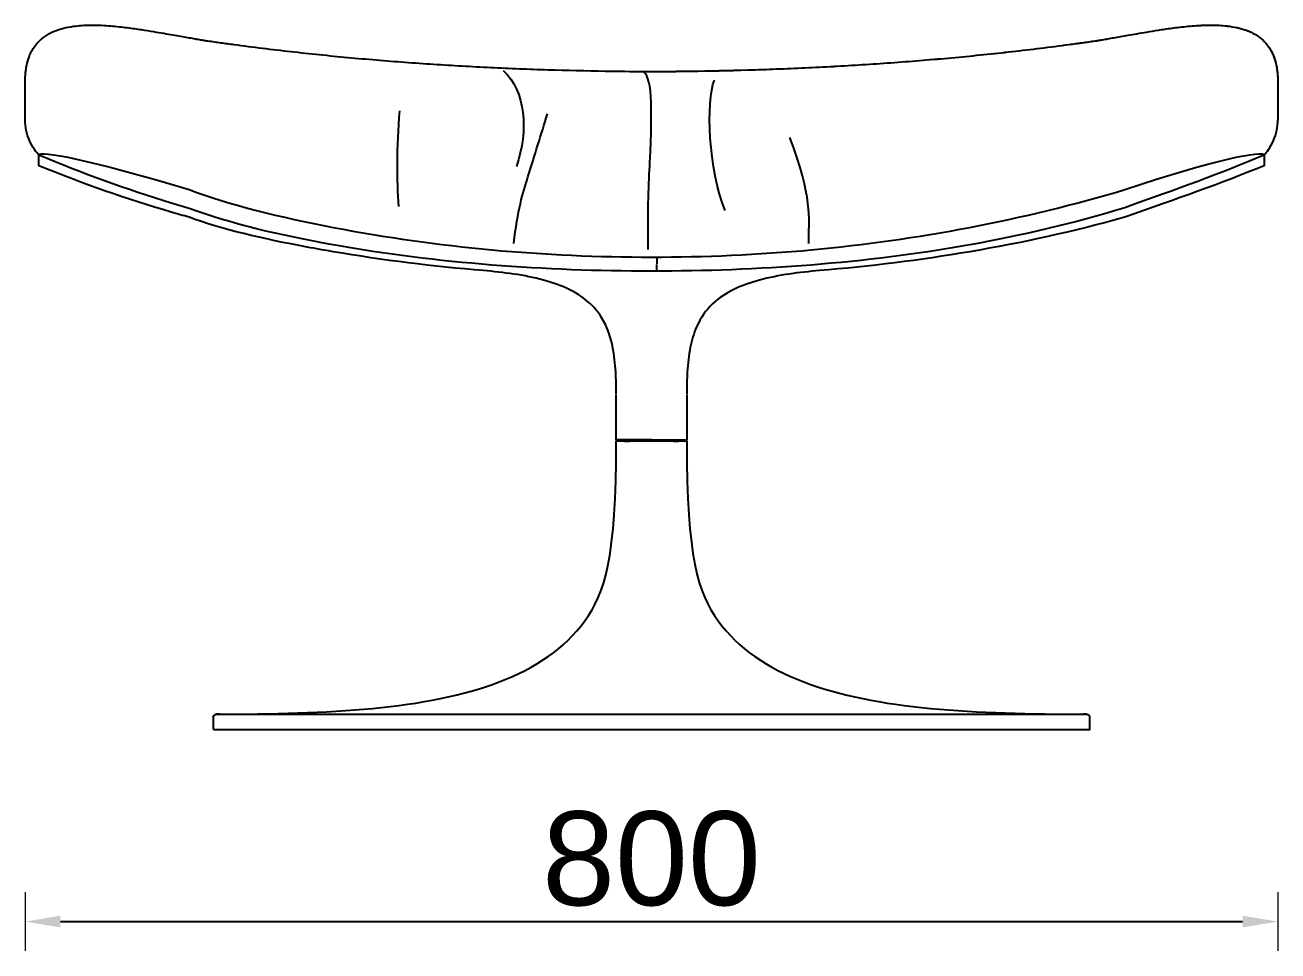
# Model space of a CAD drawing. Header units: millimetres. Extents: x 9689 to 29928, y 170 to 2690.
# Drawn here: x 18100 to 18901, y 1609 to 2201 of the extents above; entities that cross this region are included whole.
import ezdxf

# ---------------------------------------------------------------- set-up
doc = ezdxf.new("R2010")
doc.units = ezdxf.units.MM
doc.layers.add('_QUOTE', color=1, linetype='Continuous', lineweight=9)
doc.layers.add('Make2D$Visibile$Curve', color=7, linetype='Continuous', true_color=0x000000)
doc.styles.get("Standard").update_dxf_attribs({"font": 'arial.ttf'})
doc.dimstyles.new('1_1', dxfattribs={"dimscale": 15, "dimtxt": 4, "dimasz": 1.5, "dimexe": 1.25, "dimexo": 2, "dimtad": 1, "dimtih": 1, "dimtoh": 1, "dimdec": 0, "dimtxsty": 'Standard', "dimcen": 2.5, "dimclrd": 256, "dimclre": 256, "dimclrt": 256, "dimadec": 0, "dimazin": 0, "dimtfac": 1, "dimtdec": 0, "dimtmove": 0, "dimatfit": 3, "dimfxl": 1.25, "dimfxlon": 1, "dimlwe": 0, "dimarcsym": 0})
doc.dimstyles.new('STANDARD_ACAD', dxfattribs={"dimtxt": 0.18, "dimasz": 0.18, "dimexe": 0.18, "dimexo": 0.0625, "dimgap": 0.09, "dimtad": 0, "dimtih": 1, "dimtoh": 1, "dimdec": 4, "dimzin": 0, "dimdsep": 46, "dimtxsty": 'Standard', "dimcen": 0.09, "dimadec": 0, "dimazin": 0, "dimtfac": 1, "dimtdec": 4, "dimtofl": 0, "dimtmove": 0, "dimatfit": 3, "dimfxl": 1, "dimtolj": 1, "dimtzin": 0, "dimarcsym": 0})

# ---------------------------------------------------------------- blocks, each defined once
blk = doc.blocks.new('*D10')
at = {"color": 0, "lineweight": -2, "transparency": 16777216}
for p, q in [((18504.14, 2052.56), (18504.14, 2048.43)), ((18504.2, 2052.74), (18504.32, 2052.74)), ((18504.15, 2043.74), (18503.96, 2043.74)), ((18504.14, 2043.92), (18504.14, 2048.06))]:
    blk.add_line(p, q, dxfattribs=at)
at = {"color": 0, "transparency": 16777216}
for points in [[(18504.11, 2052.56), (18504.17, 2052.56), (18504.14, 2052.74)], [(18504.11, 2043.92), (18504.17, 2043.92), (18504.14, 2043.74)]]:
    blk.add_solid(points, dxfattribs=at)
at = {"layer": 'Defpoints', "color": 0, "transparency": 16777216}
for p in [(18504.14, 2052.74), (18504.14, 2052.74), (18504.21, 2043.74)]:
    blk.add_point(p, dxfattribs=at)
at = {"color": 0, "transparency": 16777216, "insert": (18504.14, 2048.24), "char_height": 0.18, "attachment_point": 5}
blk.add_mtext('\\A1;9.0009', dxfattribs=at)
blk = doc.blocks.new('*D4')
at = {"layer": '_QUOTE', "lineweight": 0, "transparency": 16777216}
for p, q in [((18100.47, 1646.88), (18100.47, 1609.38)), ((18900.98, 1646.88), (18900.98, 1609.38))]:
    blk.add_line(p, q, dxfattribs=at)
at = {"layer": '_QUOTE', "lineweight": -2, "transparency": 16777216}
blk.add_line((18122.97, 1628.13), (18878.48, 1628.13), dxfattribs=at)
at = {"layer": '_QUOTE', "transparency": 16777216}
for points in [[(18122.97, 1631.88), (18122.97, 1624.38), (18100.47, 1628.13)], [(18878.48, 1631.88), (18878.48, 1624.38), (18900.98, 1628.13)]]:
    blk.add_solid(points, dxfattribs=at)
at = {"layer": 'Defpoints', "color": 0, "transparency": 16777216}
for p in [(18100.47, 1692.28), (18900.98, 1692.26), (18900.98, 1628.13)]:
    blk.add_point(p, dxfattribs=at)
at = {"layer": '_QUOTE', "transparency": 16777216, "insert": (18500.73, 1668.14), "char_height": 60, "attachment_point": 5}
blk.add_mtext('800', dxfattribs=at)

msp = doc.modelspace()

# ---------------------------------------------------------------- linework, layer by layer
msp.add_lwpolyline([(18224.74677, 1760.65859), (18776.70763, 1760.65859)])
at = {"color": 0}
for points in [[(18405.98876, 2171.94607), (18420.4492, 2158.69577), (18422.25678, 2134.00204), (18414.42404, 2110.51286)], [(18547.82431, 2082.42209), (18537.20603, 2108.5785), (18535.30987, 2152.17251), (18540.99826, 2165.81931)], [(18339.71178, 2146.27304), (18337.59178, 2122.65922), (18337.75526, 2101.78454), (18339.13095, 2085.02582)]]:
    msp.add_open_spline(points, degree=3, dxfattribs=at)
for points, knots in [([(18498.6042, 2057.58541), (18498.1777, 2084.6883), (18501.52391, 2142.58286), (18501.17974, 2169.76224), (18494.73291, 2171.28974)], [0.277269626, 0.277269626, 0.277269626, 0.277269626, 1, 3, 3, 3, 3]), ([(18412.76234, 2061.33609), (18415.08589, 2082.71587), (18423.27231, 2108.45006), (18430.08953, 2130.9906), (18434.30712, 2144.2409)], [0.25930407, 0.25930407, 0.25930407, 0.25930407, 1, 2, 2, 2, 2]), ([(18601.16238, 2061.49212), (18601.1583, 2062.80702), (18601.25177, 2075.11526), (18603.61475, 2090.63741), (18589.15431, 2129.18373)], [0.879476304, 0.879476304, 0.879476304, 0.879476304, 1, 2, 2, 2, 2])]:
    msp.add_open_spline(points, degree=3, knots=knots, dxfattribs=at)
at = {"layer": 'Make2D$Visibile$Curve', "color": 0, "lineweight": -3}
for points, knots in [([(18100.47, 2164.25639), (18100.47004, 2164.29765), (18100.47007, 2164.33891), (18100.47011, 2164.38016), (18100.47019, 2164.41555), (18100.47027, 2164.45094), (18100.47036, 2164.48633), (18100.4705, 2164.52419), (18100.47065, 2164.56205), (18100.4708, 2164.59991), (18100.47101, 2164.64004), (18100.47123, 2164.68016), (18100.47145, 2164.72029), (18100.47175, 2164.76244), (18100.47205, 2164.80459), (18100.47235, 2164.84674), (18100.47275, 2164.89064), (18100.47314, 2164.93455), (18100.47353, 2164.97846), (18100.47402, 2165.02385), (18100.47451, 2165.06925), (18100.475, 2165.11464), (18100.4756, 2165.16122), (18100.4762, 2165.20781), (18100.47679, 2165.25439), (18100.49316, 2166.44167), (18100.54489, 2167.75744), (18100.63693, 2169.01088), (18100.69067, 2169.74275), (18100.76267, 2170.52078), (18100.95056, 2172.13857), (18101.07506, 2173.01628), (18101.22518, 2173.88493), (18101.55731, 2175.80671), (18102.01287, 2177.6776), (18102.61123, 2179.4766), (18103.0581, 2180.82009), (18103.57657, 2182.09903), (18104.15745, 2183.30124), (18104.75082, 2184.52929), (18105.42003, 2185.69719), (18106.16794, 2186.80406), (18107.39318, 2188.61738), (18108.81666, 2190.24709), (18110.43896, 2191.69851), (18110.58269, 2191.8271), (18110.72784, 2191.95417), (18110.87439, 2192.07971), (18114.07819, 2194.82427), (18117.8798, 2196.77964), (18122.06952, 2198.14754), (18125.91481, 2199.40299), (18130.03946, 2200.1497), (18134.25675, 2200.55897), (18135.90484, 2200.71891), (18137.57091, 2200.82729), (18139.24691, 2200.89267), (18141.62439, 2200.98543), (18144.02749, 2200.9921), (18146.44196, 2200.93252), (18148.38896, 2200.88448), (18150.34339, 2200.79335), (18152.30172, 2200.66764), (18154.15958, 2200.54838), (18156.02104, 2200.39802), (18157.88174, 2200.22293), (18159.64164, 2200.05733), (18161.40451, 2199.86915), (18163.16264, 2199.66356), (18164.80081, 2199.472), (18166.44142, 2199.26457), (18168.07583, 2199.04546), (18169.59389, 2198.84194), (18171.11384, 2198.62732), (18172.62753, 2198.40499), (18174.02892, 2198.19916), (18175.4308, 2197.98582), (18176.82762, 2197.76741), (18179.31565, 2197.37839), (18181.7976, 2196.97181), (18184.26649, 2196.55654), (18186.4003, 2196.19763), (18188.5137, 2195.83407), (18190.62857, 2195.46623), (18192.47755, 2195.14464), (18194.30372, 2194.82389), (18196.13506, 2194.5014), (18197.75285, 2194.21651), (18199.35181, 2193.93426), (18200.95386, 2193.65207), (18202.38562, 2193.39987), (18203.80264, 2193.15073), (18205.22151, 2192.90247), (18206.50328, 2192.6782), (18207.77426, 2192.45682), (18209.04409, 2192.23691), (18209.34194, 2192.18532), (18209.64001, 2192.1338), (18209.9383, 2192.08234), (18210.23071, 2192.03188), (18210.52305, 2191.9815), (18210.81525, 2191.93117), (18211.37369, 2191.83499), (18211.93737, 2191.73799), (18212.50255, 2191.64146), (18213.0359, 2191.55037), (18213.57071, 2191.45981), (18214.10925, 2191.36932), (18214.36245, 2191.32678), (18214.68441, 2191.27417), (18214.89676, 2191.2384), (18215.01504, 2191.21847), (18215.10862, 2191.20227), (18215.3, 2191.17033), (18215.37494, 2191.15802), (18215.51292, 2191.1358), (18215.57925, 2191.12539), (18215.65661, 2191.11346), (18215.90569, 2191.07506), (18216.71177, 2190.95766), (18216.92499, 2190.92686), (18219.75371, 2190.51826), (18222.59127, 2190.11451), (18228.23582, 2189.32666), (18231.03384, 2188.94357), (18233.83523, 2188.56765), (18239.87962, 2187.75655), (18245.97779, 2186.97254), (18252.04239, 2186.22551), (18258.10122, 2185.4792), (18264.17108, 2184.76399), (18270.24844, 2184.07904), (18276.3125, 2183.3956), (18282.38514, 2182.7422), (18288.46369, 2182.11813), (18300.56836, 2180.87536), (18312.7815, 2179.74098), (18324.92505, 2178.72524), (18337.05871, 2177.71032), (18349.27103, 2176.80155), (18361.4329, 2176.00418), (18373.59217, 2175.20699), (18385.80532, 2174.51426), (18410.16763, 2173.33964), (18422.37972, 2172.85453), (18434.57629, 2172.46998), (18446.77554, 2172.08534), (18458.98995, 2171.80003), (18471.1974, 2171.61109), (18483.40698, 2171.42211), (18493.61899, 2171.28974), (18493.61899, 2171.28974)], [0.000034496, 0.000034496, 0.000034496, 0.000034496, 1, 1, 1, 2, 2, 2, 3, 3, 3, 4, 4, 4, 5, 5, 5, 6, 6, 6, 7, 7, 7, 8, 8, 8, 12.532731696, 12.532731696, 12.532731696, 15.12584987, 15.12584987, 18.038764435, 18.038764435, 18.038764435, 24.279774448, 24.279774448, 24.279774448, 29.013319179, 29.013319179, 29.013319179, 33.609122561, 33.609122561, 33.609122561, 41.109682964, 41.109682964, 41.109682964, 41.775637371, 41.775637371, 41.775637371, 56.265541458, 56.265541458, 56.265541458, 69.578142396, 69.578142396, 69.578142396, 74.753255646, 74.753255646, 74.753255646, 82.094648813, 82.094648813, 82.094648813, 88.013137127, 88.013137127, 88.013137127, 93.630441088, 93.630441088, 93.630441088, 98.944634506, 98.944634506, 98.944634506, 103.897264716, 103.897264716, 103.897264716, 108.497973453, 108.497973453, 108.497973453, 112.757297516, 112.757297516, 112.757297516, 120.342985429, 120.342985429, 120.342985429, 126.884279108, 126.884279108, 126.884279108, 132.598835082, 132.598835082, 132.598835082, 137.647918928, 137.647918928, 137.647918928, 142.162262906, 142.162262906, 142.162262906, 146.242165293, 146.242165293, 146.242165293, 147.198903668, 147.198903668, 147.198903668, 148.144112901, 148.144112901, 148.144112901, 149.95870293, 149.95870293, 149.95870293, 151.672226289, 151.672226289, 151.672226289, 152.531300467, 152.531300467, 152.531300467, 152.939283811, 152.939283811, 153.102970124, 153.102970124, 153.325753618, 153.325753618, 153.325753618, 154.617330474, 154.617330474, 154.617330474, 163.317268824, 163.317268824, 171.858484953, 171.858484953, 171.858484953, 190.35402657, 190.35402657, 190.35402657, 208.792811594, 208.792811594, 208.792811594, 227.197078344, 227.197078344, 227.197078344, 263.937295206, 263.937295206, 263.937295206, 300.623575117, 300.623575117, 300.623575117, 337.270647271, 337.270647271, 373.925397867, 373.925397867, 373.925397867, 410.56626744, 410.56626744, 410.56626744, 447.20796697, 447.20796697, 447.20796697, 447.20796697]), ([(18493.61899, 2171.28974), (18505.83109, 2171.32919), (18518.04721, 2171.42197), (18530.25694, 2171.61078), (18542.46414, 2171.79954), (18554.67821, 2172.08456), (18566.87733, 2172.46893), (18579.0735, 2172.85321), (18591.28587, 2173.33807), (18615.64693, 2174.51221), (18627.86153, 2175.20485), (18640.01979, 2176.0019), (18652.18113, 2176.79915), (18664.39502, 2177.70805), (18676.52789, 2178.723), (18688.67262, 2179.73895), (18700.88407, 2180.87337), (18712.98956, 2182.11648), (18719.06835, 2182.74071), (18725.14091, 2183.39425), (18731.20464, 2184.07781), (18737.28255, 2184.76297), (18743.35259, 2185.47837), (18749.4114, 2186.22483), (18755.47671, 2186.9721), (18761.57405, 2187.75617), (18767.61925, 2188.56747), (18770.4206, 2188.94343), (18773.21864, 2189.32657), (18778.8631, 2190.11448), (18781.70062, 2190.51824), (18784.52929, 2190.92685), (18784.74248, 2190.95765), (18785.54875, 2191.07507), (18785.7978, 2191.11346), (18785.87518, 2191.12539), (18785.9415, 2191.13581), (18786.0795, 2191.15802), (18786.15444, 2191.17033), (18786.34581, 2191.20226), (18786.43938, 2191.21846), (18786.55767, 2191.23838), (18786.77011, 2191.27416), (18787.09192, 2191.32673), (18787.34513, 2191.36926), (18787.8836, 2191.45971), (18788.41844, 2191.55022), (18788.95189, 2191.64127), (18789.51705, 2191.73773), (18790.08063, 2191.83463), (18790.63909, 2191.93072), (18790.93053, 2191.98087), (18791.22276, 2192.03117), (18791.51601, 2192.08171), (18791.81461, 2192.13317), (18792.11261, 2192.18463), (18792.41003, 2192.23607), (18793.67901, 2192.45555), (18794.94965, 2192.6765), (18796.23098, 2192.90029), (18797.64787, 2193.14775), (18799.06412, 2193.39621), (18800.49462, 2193.64763), (18802.09375, 2193.92867), (18803.6908, 2194.20989), (18805.30606, 2194.49362), (18807.13264, 2194.81447), (18808.95501, 2195.13371), (18810.79938, 2195.45368), (18812.908, 2195.8195), (18815.01437, 2196.18096), (18817.14149, 2196.53793), (18819.60071, 2196.95064), (18822.07317, 2197.35481), (18824.5515, 2197.74175), (18825.94287, 2197.95898), (18827.33884, 2198.17117), (18828.73483, 2198.37607), (18830.24296, 2198.59742), (18831.75685, 2198.81114), (18833.2693, 2199.01399), (18834.89773, 2199.2324), (18836.53251, 2199.43934), (18838.16463, 2199.63064), (18839.91787, 2199.83615), (18841.67597, 2200.02451), (18843.43091, 2200.19061), (18845.28689, 2200.36627), (18847.14464, 2200.51761), (18848.99771, 2200.63821), (18850.95363, 2200.7655), (18852.90615, 2200.85863), (18854.85102, 2200.90912), (18857.33686, 2200.97366), (18859.81149, 2200.96864), (18862.25893, 2200.87237), (18863.86573, 2200.80917), (18865.4635, 2200.70643), (18867.04504, 2200.55657), (18871.27434, 2200.15583), (18875.41516, 2199.4182), (18879.27724, 2198.17046), (18883.48812, 2196.81003), (18887.31278, 2194.85901), (18890.5364, 2192.11124), (18890.69973, 2191.97202), (18890.86132, 2191.83092), (18891.02118, 2191.68792), (18892.63345, 2190.24559), (18894.04898, 2188.62719), (18895.26856, 2186.82756), (18896.01982, 2185.71899), (18896.69226, 2184.54841), (18897.28815, 2183.31759), (18897.87082, 2182.11408), (18898.39169, 2180.83124), (18898.83958, 2179.48638), (18899.43929, 2177.68563), (18899.89583, 2175.81232), (18900.22847, 2173.88883), (18900.37891, 2173.01893), (18900.50354, 2172.14057), (18900.69167, 2170.52122), (18900.76365, 2169.74357), (18900.81746, 2169.01074), (18900.90963, 2167.75563), (18900.96122, 2166.44291), (18900.9776, 2165.25396), (18900.9782, 2165.20741), (18900.97879, 2165.16086), (18900.97939, 2165.11432), (18900.97988, 2165.06896), (18900.98037, 2165.0236), (18900.98086, 2164.97825), (18900.98125, 2164.93437), (18900.98164, 2164.89049), (18900.98204, 2164.84661), (18900.98234, 2164.80449), (18900.98264, 2164.76237), (18900.98294, 2164.72025), (18900.98315, 2164.68015), (18900.98337, 2164.64005), (18900.98359, 2164.59995), (18900.98374, 2164.56211), (18900.98388, 2164.52427), (18900.98403, 2164.48643), (18900.98411, 2164.45105), (18900.9842, 2164.41568), (18900.98428, 2164.38031), (18900.98432, 2164.33902), (18900.98435, 2164.29773), (18900.98439, 2164.25644)], [0, 0, 0, 0, 36.641566025, 36.641566025, 36.641566025, 73.281366593, 73.281366593, 73.281366593, 109.935933279, 109.935933279, 146.581262463, 146.581262463, 146.581262463, 183.267954357, 183.267954357, 183.267954357, 220.009616151, 220.009616151, 220.009616151, 238.41466248, 238.41466248, 238.41466248, 256.855266819, 256.855266819, 256.855266819, 275.35255137, 275.35255137, 275.35255137, 283.893867012, 283.893867012, 292.594029462, 292.594029462, 292.594029462, 293.88575276, 293.88575276, 293.88575276, 294.108564711, 294.108564711, 294.272260253, 294.272260253, 294.680183292, 294.680183292, 294.680183292, 295.539122035, 295.539122035, 295.539122035, 297.252699114, 297.252699114, 297.252699114, 299.06696215, 299.06696215, 299.06696215, 300.01203542, 300.01203542, 300.01203542, 300.96837757, 300.96837757, 300.96837757, 305.045324449, 305.045324449, 305.045324449, 309.553626656, 309.553626656, 309.553626656, 314.592845164, 314.592845164, 314.592845164, 320.291195655, 320.291195655, 320.291195655, 326.809490935, 326.809490935, 326.809490935, 334.363877651, 334.363877651, 334.363877651, 338.605683931, 338.605683931, 338.605683931, 343.188747531, 343.188747531, 343.188747531, 348.123501473, 348.123501473, 348.123501473, 353.423264393, 353.423264393, 353.423264393, 359.027549702, 359.027549702, 359.027549702, 364.939118373, 364.939118373, 364.939118373, 372.497344418, 372.497344418, 372.497344418, 377.458808532, 377.458808532, 377.458808532, 390.798235448, 390.798235448, 390.798235448, 405.325868553, 405.325868553, 405.325868553, 406.065516946, 406.065516946, 406.065516946, 413.509531352, 413.509531352, 413.509531352, 418.114062759, 418.114062759, 418.114062759, 422.854341148, 422.854341148, 422.854341148, 429.101073322, 429.101073322, 429.101073322, 432.016146829, 432.016146829, 434.610856399, 434.610856399, 434.610856399, 439.143743798, 439.143743798, 439.143743798, 440.143743798, 440.143743798, 440.143743798, 441.143743798, 441.143743798, 441.143743798, 442.143743798, 442.143743798, 442.143743798, 443.143743798, 443.143743798, 443.143743798, 444.143743798, 444.143743798, 444.143743798, 445.143743798, 445.143743798, 445.143743798, 446.143743798, 446.143743798, 446.143743798, 447.143619924, 447.143619924, 447.143619924, 447.143619924]), ([(18790.52571, 2191.91187), (18791.15351, 2192.01987), (18791.78242, 2192.12842), (18792.41366, 2192.2377), (18793.68422, 2192.45764), (18794.95458, 2192.67889), (18796.23571, 2192.90298), (18797.65374, 2193.151), (18799.07077, 2193.40004), (18800.5021, 2193.65207), (18802.10351, 2193.93405), (18803.7027, 2194.2162), (18805.32025, 2194.50091), (18807.15012, 2194.82299), (18808.97502, 2195.14336), (18810.82253, 2195.46455), (18812.93588, 2195.83196), (18815.04793, 2196.19513), (18817.18031, 2196.55365), (18819.64652, 2196.96829), (18822.12513, 2197.37421), (18824.61018, 2197.76269), (18826.00455, 2197.98067), (18827.40383, 2198.1936), (18828.80277, 2198.3991), (18830.31402, 2198.62109), (18831.83116, 2198.83536), (18833.34694, 2199.03868), (18834.97996, 2199.25772), (18836.61897, 2199.46509), (18838.25578, 2199.65668), (18840.00898, 2199.86189), (18841.76507, 2200.04965), (18843.5198, 2200.21526), (18845.38225, 2200.39103), (18847.24346, 2200.54186), (18849.10256, 2200.66178), (18851.05655, 2200.78782), (18853.00542, 2200.87943), (18854.94725, 2200.92841), (18857.38709, 2200.98995), (18859.81455, 2200.98398), (18862.21598, 2200.8902), (18863.8647, 2200.82581), (18865.50325, 2200.71984), (18867.12441, 2200.56421), (18871.3432, 2200.1592), (18875.4673, 2199.41794), (18879.31422, 2198.16965), (18883.50344, 2196.81029), (18887.30772, 2194.86553), (18890.51701, 2192.13353), (18890.6854, 2191.99019), (18890.85192, 2191.84487), (18891.01657, 2191.69755), (18892.93472, 2189.98133), (18894.56593, 2188.0235), (18897.08375, 2183.92935), (18898.01746, 2181.89674), (18898.75042, 2179.75047)], [298.989182, 298.989182, 298.989182, 298.989182, 301.016409946, 301.016409946, 301.016409946, 305.0948529, 305.0948529, 305.0948529, 309.607156182, 309.607156182, 309.607156182, 314.655455926, 314.655455926, 314.655455926, 320.364902011, 320.364902011, 320.364902011, 326.901443202, 326.901443202, 326.901443202, 334.477477907, 334.477477907, 334.477477907, 338.729008969, 338.729008969, 338.729008969, 343.322121502, 343.322121502, 343.322121502, 348.270473493, 348.270473493, 348.270473493, 353.568085412, 353.568085412, 353.568085412, 359.187853141, 359.187853141, 359.187853141, 365.091803083, 365.091803083, 365.091803083, 372.507134851, 372.507134851, 372.507134851, 377.597914157, 377.597914157, 377.597914157, 390.903533584, 390.903533584, 390.903533584, 405.375706853, 405.375706853, 405.375706853, 406.137308644, 406.137308644, 406.137308644, 414.990741403, 414.990741403, 422.609373644, 422.609373644, 422.609373644, 422.609373644]), ([(18773.13392, 2189.31738), (18776.95578, 2189.8433), (18780.76723, 2190.3814), (18784.55762, 2190.93056), (18784.72407, 2190.95467), (18785.22056, 2191.02715), (18785.55497, 2191.07696)], [281.00087642, 281.00087642, 281.00087642, 281.00087642, 292.665632959, 292.665632959, 292.665632959, 293.638363128, 293.638363128, 293.638363128, 293.638363128]), ([(18493.61899, 2171.28974), (18505.82597, 2171.28974), (18518.04666, 2171.38378), (18542.45467, 2171.7652), (18554.67147, 2172.05306), (18566.86639, 2172.44033), (18579.06368, 2172.82768), (18591.27435, 2173.31567), (18615.64149, 2174.49616), (18627.84669, 2175.19118), (18640.01085, 2175.99099), (18652.1785, 2176.79102), (18664.38308, 2177.70114), (18676.52304, 2178.71821), (18688.67082, 2179.73594), (18700.8863, 2180.87141), (18712.99646, 2182.11614), (18719.01081, 2182.73433), (18725.05487, 2183.38486), (18731.09142, 2184.06497)], [0.000000001, 0.000000001, 0.000000001, 0.000000001, 36.636371731, 36.636371731, 73.275567066, 73.275567066, 73.275567066, 109.931390065, 109.931390065, 146.595761277, 146.595761277, 146.595761277, 183.295365228, 183.295365228, 183.295365228, 220.054201653, 220.054201653, 220.054201653, 238.343037627, 238.343037627, 238.343037627, 238.343037627]), ([(18899.95689, 2175.31482), (18899.99892, 2175.11399), (18900.03943, 2174.91298), (18900.07848, 2174.71182), (18900.46913, 2172.69936), (18900.71327, 2170.65402), (18900.84654, 2168.62967), (18900.88983, 2167.97208), (18900.92239, 2167.29292), (18900.96574, 2165.98784), (18900.97716, 2165.24684), (18900.97969, 2164.7), (18900.97981, 2164.67287), (18900.97992, 2164.64573), (18900.98003, 2164.61859), (18900.98011, 2164.59308), (18900.98019, 2164.56757), (18900.98027, 2164.54206), (18900.98033, 2164.51833), (18900.98038, 2164.4946), (18900.98043, 2164.47087), (18900.98046, 2164.44907), (18900.9805, 2164.42727), (18900.98053, 2164.40547), (18900.98054, 2164.3769), (18900.98056, 2164.34833), (18900.98058, 2164.31975)], [427.731191335, 427.731191335, 427.731191335, 427.731191335, 428.418433733, 428.418433733, 428.418433733, 435.031216552, 435.031216552, 435.031216552, 437.299404095, 437.299404095, 439.735710533, 439.735710533, 439.735710533, 440.735710533, 440.735710533, 440.735710533, 441.735710533, 441.735710533, 441.735710533, 442.735710533, 442.735710533, 442.735710533, 443.735710533, 443.735710533, 443.735710533, 444.735572407, 444.735572407, 444.735572407, 444.735572407]), ([(18100.4192, 2140.32611), (18100.41733, 2148.76395), (18100.41833, 2148.96216), (18100.41971, 2149.24298), (18100.42126, 2149.55749), (18100.42317, 2149.95246), (18100.42542, 2150.42971), (18100.42767, 2150.9068), (18100.43027, 2151.46659), (18100.43319, 2152.11145), (18100.43611, 2152.75795), (18100.43936, 2153.48356), (18100.44279, 2154.29685), (18100.44625, 2155.11869), (18100.44999, 2156.01289), (18100.45356, 2156.99713), (18100.45728, 2158.0239), (18100.46165, 2159.09244), (18100.46461, 2160.2325), (18100.46527, 2160.48805), (18100.46576, 2160.82363), (18100.46729, 2161.22773), (18100.46858, 2161.56643), (18100.47, 2161.88572), (18100.47117, 2162.18766), (18100.47134, 2162.23218), (18100.4715, 2162.2767), (18100.47167, 2162.32122), (18100.47182, 2162.365), (18100.47196, 2162.40879), (18100.47211, 2162.45258), (18100.47224, 2162.49555), (18100.47237, 2162.53853), (18100.4725, 2162.5815), (18100.4726, 2162.62358), (18100.47271, 2162.66565), (18100.47281, 2162.70773), (18100.47289, 2162.74881), (18100.47298, 2162.78988), (18100.47306, 2162.83096), (18100.47311, 2162.87092), (18100.47317, 2162.91089), (18100.47322, 2162.95086), (18100.47323, 2162.96246), (18100.47324, 2162.97406), (18100.47325, 2162.98567)], [30.268806398, 30.268806398, 30.268806398, 30.268806398, 51.887937471, 51.887937471, 51.887937471, 77.831939548, 77.831939548, 77.831939548, 103.775060531, 103.775060531, 103.775060531, 129.717795192, 129.717795192, 129.717795192, 155.657071423, 155.657071423, 155.657071423, 181.592123774, 181.592123774, 181.592123774, 188.091024139, 188.091024139, 188.091024139, 194.5715528, 194.5715528, 194.5715528, 195.5715528, 195.5715528, 195.5715528, 196.5715528, 196.5715528, 196.5715528, 197.5715528, 197.5715528, 197.5715528, 198.5715528, 198.5715528, 198.5715528, 199.5715528, 199.5715528, 199.5715528, 200.5715528, 200.5715528, 200.5715528, 200.949313782, 200.949313782, 200.949313782, 200.949313782]), ([(18100.47325, 2163.29316), (18100.47308, 2163.46054), (18100.47249, 2163.65646), (18100.47138, 2163.84598), (18100.47128, 2163.86198), (18100.47119, 2163.87797), (18100.4711, 2163.89396), (18100.47095, 2163.92108), (18100.47081, 2163.9482), (18100.47067, 2163.97532), (18100.47052, 2164.01338), (18100.47037, 2164.05144), (18100.47023, 2164.0895), (18100.47015, 2164.14155), (18100.47007, 2164.19359), (18100.46999, 2164.24564)], [1.945593716, 1.945593716, 1.945593716, 1.945593716, 6.733438902, 6.733438902, 6.733438902, 7.733438902, 7.733438902, 7.733438902, 8.733438902, 8.733438902, 8.733438902, 9.733438902, 9.733438902, 9.733438902, 10.733019578, 10.733019578, 10.733019578, 10.733019578]), ([(18900.98033, 2164.03294), (18900.98032, 2164.01623), (18900.98028, 2163.93723), (18900.98023, 2163.7861), (18900.98028, 2163.64294), (18900.98035, 2163.53621)], [455.448529408, 455.448529408, 455.448529408, 455.448529408, 455.653850294, 456.475060627, 458.853192897, 458.853192897, 458.853192897, 458.853192897]), ([(18900.98054, 2164.25975), (18900.98051, 2164.20328), (18900.98049, 2164.19069), (18900.98048, 2164.18094), (18900.98045, 2164.15632), (18900.98043, 2164.1317), (18900.9804, 2164.10708), (18900.98038, 2164.08246), (18900.98036, 2164.05784), (18900.98034, 2164.03323), (18900.98034, 2164.03313), (18900.98034, 2164.03304), (18900.98034, 2164.03294)], [0.401171883, 0.401171883, 0.401171883, 0.401171883, 0.601596654, 0.601596654, 0.601596654, 1.601596654, 1.601596654, 1.601596654, 2.601596654, 2.601596654, 2.601596654, 2.606810833, 2.606810833, 2.606810833, 2.606810833]), ([(18900.9844, 2164.24547), (18900.98432, 2164.19345), (18900.98424, 2164.14143), (18900.98416, 2164.08942), (18900.98401, 2164.05136), (18900.98387, 2164.0133), (18900.98372, 2163.97524), (18900.98358, 2163.94812), (18900.98343, 2163.921), (18900.98329, 2163.89388), (18900.9832, 2163.87789), (18900.9831, 2163.8619), (18900.98301, 2163.8459), (18900.9829, 2163.82707), (18900.9828, 2163.80823), (18900.98269, 2163.78939), (18900.9826, 2163.77039), (18900.9825, 2163.75138), (18900.98241, 2163.73237), (18900.98232, 2163.7132), (18900.98224, 2163.69403), (18900.98215, 2163.67485), (18900.98208, 2163.65551), (18900.982, 2163.63617), (18900.98192, 2163.61683), (18900.98186, 2163.59732), (18900.98179, 2163.57781), (18900.98172, 2163.55831), (18900.98167, 2163.53863), (18900.98161, 2163.51896), (18900.98155, 2163.49929), (18900.9815, 2163.47945), (18900.98145, 2163.45961), (18900.9814, 2163.43978), (18900.98136, 2163.41977), (18900.98132, 2163.39977), (18900.98128, 2163.37977), (18900.98125, 2163.35961), (18900.98122, 2163.33944), (18900.98119, 2163.31928), (18900.98117, 2163.29895), (18900.98115, 2163.27863), (18900.98112, 2163.2583), (18900.98111, 2163.24451), (18900.9811, 2163.23072), (18900.98109, 2163.21693)], [0.003966824, 0.003966824, 0.003966824, 0.003966824, 1, 1, 1, 2, 2, 2, 3, 3, 3, 4, 4, 4, 5, 5, 5, 6, 6, 6, 7, 7, 7, 8, 8, 8, 9, 9, 9, 10, 10, 10, 11, 11, 11, 12, 12, 12, 13, 13, 13, 14, 14, 14, 14.988000381, 14.988000381, 14.988000381, 14.988000381]), ([(18900.9812, 2162.88265), (18900.98141, 2162.71387), (18900.98216, 2162.45829), (18900.98321, 2162.18725), (18900.98439, 2161.8852), (18900.9858, 2161.56581), (18900.98709, 2161.22702), (18900.98863, 2160.8229), (18900.98911, 2160.48724), (18900.98978, 2160.2318), (18900.99273, 2159.09142), (18900.9971, 2158.0226), (18901.00082, 2156.99585), (18901.0044, 2156.01116), (18901.00813, 2155.11664), (18901.0116, 2154.29528), (18901.01503, 2153.48134), (18901.01827, 2152.75552), (18901.0212, 2152.10928), (18901.02412, 2151.46429), (18901.02672, 2150.90451), (18901.02897, 2150.42749), (18901.03122, 2149.95004), (18901.03314, 2149.55486), (18901.03468, 2149.24064), (18901.03493, 2149.19048), (18901.03518, 2149.14032), (18901.03542, 2149.09016), (18901.03565, 2149.04446), (18901.03588, 2148.99876), (18901.0361, 2148.95306), (18901.03631, 2148.91181), (18901.03652, 2148.87056), (18901.03672, 2148.82931), (18901.03691, 2148.79251), (18901.03709, 2148.7557), (18901.03728, 2148.7189), (18901.03744, 2148.68654), (18901.0376, 2148.65418), (18901.03777, 2148.62181), (18901.0382, 2148.481), (18901.03862, 2148.34019), (18901.03905, 2148.19938)], [2.038953442, 2.038953442, 2.038953442, 2.038953442, 8.162508684, 8.162508684, 8.162508684, 14.644210425, 14.644210425, 14.644210425, 21.144436607, 21.144436607, 21.144436607, 47.084285167, 47.084285167, 47.084285167, 73.029104346, 73.029104346, 73.029104346, 98.975729728, 98.975729728, 98.975729728, 124.923663164, 124.923663164, 124.923663164, 150.87270877, 150.87270877, 150.87270877, 151.87270877, 151.87270877, 151.87270877, 152.87270877, 152.87270877, 152.87270877, 153.87270877, 153.87270877, 153.87270877, 154.87270877, 154.87270877, 154.87270877, 155.87270877, 155.87270877, 155.87270877, 156.857866765, 156.857866765, 156.857866765, 156.857866765]), ([(18901.03904, 2148.19938), (18901.03946, 2148.11814), (18901.03977, 2148.05727), (18901.03998, 2148.0167), (18901.04019, 2147.97614), (18901.0403, 2140.32611), (18901.0403, 2140.32611)], [0, 0, 0, 0, 13.11545319, 13.11545319, 13.11545319, 26.229255798, 26.229255798, 26.229255798, 26.229255798]), ([(18109.26466, 2117.94432), (18108.29242, 2119.04413), (18107.38013, 2120.19582), (18106.53823, 2121.40121), (18105.24036, 2123.25944), (18104.12371, 2125.22536), (18103.21288, 2127.30166), (18102.29281, 2129.39901), (18101.5994, 2131.57106), (18101.13296, 2133.81347), (18100.68631, 2135.96072), (18100.45554, 2138.13516), (18100.4192, 2140.32611)], [33.667856393, 33.667856393, 33.667856393, 33.667856393, 38.078881053, 38.078881053, 38.078881053, 44.873697672, 44.873697672, 44.873697672, 51.734434307, 51.734434307, 51.734434307, 58.305550843, 58.305550843, 58.305550843, 58.305550843]), ([(18892.19323, 2117.94432), (18893.16547, 2119.04413), (18894.07776, 2120.19582), (18894.91966, 2121.40121), (18896.21753, 2123.25944), (18897.33418, 2125.22536), (18898.24501, 2127.30166), (18899.16508, 2129.39901), (18899.85849, 2131.57106), (18900.32493, 2133.81347), (18900.77158, 2135.96072), (18901.00235, 2138.13516), (18901.03869, 2140.32611)], [33.667856393, 33.667856393, 33.667856393, 33.667856393, 38.078881053, 38.078881053, 38.078881053, 44.873697672, 44.873697672, 44.873697672, 51.734434307, 51.734434307, 51.734434307, 58.305550843, 58.305550843, 58.305550843, 58.305550843]), ([(18205.296, 2095.92115), (18230.78132, 2086.10313), (18330.29298, 2061.93507), (18500.72721, 2046.60539), (18671.1615, 2061.93511), (18770.67329, 2086.10314), (18803.2672, 2095.92118)], [-615.892877119, -615.892877119, -615.892877119, -615.892877119, -513.313563108, -307.946585389, -102.579607671, 0, 0, 0, 0]), ([(18803.24957, 2084.29177), (18770.65754, 2074.25056), (18671.15156, 2051.04992), (18500.72721, 2038.86259), (18330.30291, 2051.04988), (18230.79705, 2074.25056), (18205.31363, 2083.77153)], [0, 0, 0, 0, 102.453790255, 307.568927217, 512.684064179, 615.137585561, 615.137585561, 615.137585561, 615.137585561]), ([(18393.42122, 2044.08315), (18361.25878, 2046.76163), (18329.20732, 2050.73027), (18297.40313, 2056.13941), (18291.82281, 2057.08849), (18286.25093, 2058.08178), (18280.68867, 2059.12026), (18252.94811, 2064.29949), (18225.40731, 2070.61033), (18205.32888, 2078.18448)], [515.704428912, 515.704428912, 515.704428912, 515.704428912, 612.618844027, 612.618844027, 612.618844027, 629.597393517, 629.597393517, 629.597393517, 714.433998291, 714.433998291, 714.433998291, 714.433998291]), ([(18803.23432, 2078.18451), (18770.59736, 2069.09201), (18737.44775, 2061.81935), (18704.05128, 2056.13941), (18672.24709, 2050.73028), (18640.19564, 2046.76165), (18608.03322, 2044.08317)], [101.806366614, 101.806366614, 101.806366614, 101.806366614, 203.677489743, 203.677489743, 203.677489743, 300.591864152, 300.591864152, 300.591864152, 300.591864152]), ([(18478.22722, 1965.4223), (18478.22722, 1969.37416), (18478.15624, 1973.39484), (18477.70089, 1982.6113), (18477.20853, 1987.99988), (18474.94259, 2000.74826), (18472.635, 2008.17573), (18468.42139, 2014.73811), (18466.93785, 2017.04861), (18465.25776, 2019.19296), (18463.36575, 2021.18532), (18458.98734, 2025.79596), (18453.74688, 2029.29993), (18442.86617, 2034.58702), (18437.27105, 2036.50855), (18419.62477, 2041.27948), (18405.93702, 2043.04085), (18393.42124, 2044.08316)], [0, 0, 0, 0, 11.924704486, 11.924704486, 27.83399695, 27.83399695, 51.136444641, 51.136444641, 51.136444641, 59.35394421, 59.35394421, 59.35394421, 78.758193653, 78.758193653, 96.413477065, 96.413477065, 134.668955926, 134.668955926, 134.668955926, 134.668955926]), ([(18608.03322, 2044.08317), (18595.51744, 2043.04086), (18581.82967, 2041.2795), (18564.18339, 2036.50856), (18558.58827, 2034.58703), (18548.43791, 2029.65483), (18543.80417, 2026.67488), (18539.79107, 2022.88301), (18539.20831, 2022.33238), (18538.64079, 2021.76671), (18538.08869, 2021.18533), (18534.04683, 2016.92908), (18531.07395, 2012.08579), (18527.1551, 2002.3195), (18525.98051, 1997.75889), (18524.24592, 1987.99989), (18523.75356, 1982.61131), (18523.29821, 1973.39485), (18523.22723, 1969.37416), (18523.22723, 1965.4223)], [0, 0, 0, 0, 38.278413602, 38.278413602, 55.944271113, 55.944271113, 72.871102158, 72.871102158, 72.871102158, 75.275892561, 75.275892561, 75.275892561, 92.879322286, 92.879322286, 106.907575912, 106.907575912, 122.727328873, 122.727328873, 134.584919294, 134.584919294, 134.584919294, 134.584919294]), ([(18223.39098, 1760.65916), (18293.77281, 1760.72853), (18357.39261, 1763.62564), (18403.4616, 1781.23704), (18426.56864, 1790.07047), (18445.2603, 1802.60568), (18458.1752, 1820.34258), (18471.06107, 1838.03961), (18478.19612, 1860.91495), (18478.22765, 1935.01426)], [0.57788271, 0.57788271, 0.57788271, 0.57788271, 184.061592333, 184.061592333, 184.061592333, 253.245937236, 253.245937236, 253.245937236, 328.680358644, 328.680358644, 328.680358644, 328.680358644]), ([(18478.22765, 1935.01426), (18478.22771, 1935.06739), (18478.24891, 1935.11842), (18478.30611, 1935.17521), (18478.32929, 1935.19034), (18478.36301, 1935.20351), (18478.37133, 1935.20614), (18478.38796, 1935.21024), (18478.39624, 1935.21174), (18478.40466, 1935.21271), (18478.42763, 1935.21404), (18478.42765, 1935.21404)], [0.0000005947, 0.0000005947, 0.0000005947, 0.0000005947, 0.1739149162, 0.1739149162, 0.2629849822, 0.2629849822, 0.2912205943, 0.2912205943, 0.3184655054, 0.3184655054, 0.3186819957, 0.3186819957, 0.3186819957, 0.3186819957]), ([(18500.72722, 1935.4223), (18497.96251, 1935.4223), (18493.70238, 1935.4223), (18488.56494, 1935.4223), (18485.06204, 1935.4223), (18482.21145, 1935.4223), (18479.54103, 1935.4223), (18478.72507, 1935.4223), (18478.72722, 1935.4223)], [-69.634088085, -69.634088085, -69.634088085, -69.634088085, -61.278704649, -56.752135358, -52.225566067, -47.698996772, -43.172427478, -34.817044043, -34.817044043, -34.817044043, -34.817044043]), ([(18483.39543, 1935.21404), (18483.88561, 1935.21404), (18484.40748, 1935.21404), (18484.95868, 1935.21404), (18485.49835, 1935.21404), (18486.06614, 1935.21404), (18486.65865, 1935.21404)], [15.228899272, 15.228899272, 15.228899272, 15.228899272, 17.584061245, 17.584061245, 17.584061245, 19.88991329, 19.88991329, 19.88991329, 19.88991329]), ([(18522.72723, 1935.4223), (18522.72724, 1935.4223), (18521.91054, 1935.4223), (18519.24309, 1935.4223), (18516.39232, 1935.4223), (18512.88961, 1935.4223), (18507.757, 1935.4223), (18503.50317, 1935.4223), (18500.74406, 1935.4223)], [-34.799165712, -34.799165712, -34.799165712, -34.799165712, -26.461660607, -21.935091313, -17.408522018, -12.881952727, -8.355383436, -0.016963052, -0.016963052, -0.016963052, -0.016963052]), ([(18514.79193, 1935.21404), (18515.38584, 1935.21404), (18515.95493, 1935.21404), (18516.49577, 1935.21404), (18517.04713, 1935.21404), (18517.56913, 1935.21404), (18518.05942, 1935.21404)], [15.315984124, 15.315984124, 15.315984124, 15.315984124, 17.626853925, 17.626853925, 17.626853925, 19.98267162, 19.98267162, 19.98267162, 19.98267162]), ([(18522.98304, 1935.21404), (18522.99393, 1935.21404), (18523.00482, 1935.21404), (18523.01571, 1935.21404), (18523.02709, 1935.2136), (18523.03848, 1935.21315), (18523.04987, 1935.21271), (18523.05813, 1935.21122), (18523.0664, 1935.20972), (18523.07467, 1935.20823), (18523.08296, 1935.2056), (18523.09126, 1935.20297), (18523.09956, 1935.20034), (18523.10766, 1935.19653), (18523.11576, 1935.19273), (18523.12386, 1935.18892), (18523.13151, 1935.18396), (18523.13916, 1935.179), (18523.14682, 1935.17404), (18523.15378, 1935.16802), (18523.16075, 1935.16199), (18523.16772, 1935.15597), (18523.17379, 1935.14905), (18523.17987, 1935.14212), (18523.18594, 1935.1352), (18523.19096, 1935.12757), (18523.19598, 1935.11995), (18523.20099, 1935.11233), (18523.20486, 1935.10425), (18523.20873, 1935.09617), (18523.2126, 1935.08809), (18523.21529, 1935.0798), (18523.21798, 1935.07151), (18523.22067, 1935.06322), (18523.22222, 1935.05495), (18523.22377, 1935.04668), (18523.22532, 1935.03841), (18523.22582, 1935.03037), (18523.22632, 1935.02233), (18523.22681, 1935.01429)], [36.814775098, 36.814775098, 36.814775098, 36.814775098, 37.798088592, 37.798088592, 37.798088592, 38.798088592, 38.798088592, 38.798088592, 39.798088592, 39.798088592, 39.798088592, 40.798088592, 40.798088592, 40.798088592, 41.798088592, 41.798088592, 41.798088592, 42.798088592, 42.798088592, 42.798088592, 43.798088592, 43.798088592, 43.798088592, 44.798088592, 44.798088592, 44.798088592, 45.798088592, 45.798088592, 45.798088592, 46.798088592, 46.798088592, 46.798088592, 47.798088592, 47.798088592, 47.798088592, 48.798088592, 48.798088592, 48.798088592, 49.796776353, 49.796776353, 49.796776353, 49.796776353]), ([(18523.22681, 1935.01429), (18523.25829, 1860.91495), (18530.39334, 1838.03961), (18543.27921, 1820.34258), (18556.1941, 1802.60568), (18574.88576, 1790.07047), (18597.99281, 1781.23704), (18644.08793, 1763.61565), (18707.75379, 1760.72525), (18778.18323, 1760.65904)], [0.169951424, 0.169951424, 0.169951424, 0.169951424, 75.604372833, 75.604372833, 75.604372833, 144.788717735, 144.788717735, 144.788717735, 328.376527188, 328.376527188, 328.376527188, 328.376527188]), ([(18220.721, 1758.65859), (18220.721, 1759.19055), (18220.933, 1759.70161), (18221.50562, 1760.27026), (18221.73765, 1760.42174), (18222.07526, 1760.55347), (18222.1585, 1760.57983), (18222.3249, 1760.62077), (18222.4078, 1760.6357), (18222.5295, 1760.64976), (18222.56773, 1760.65307), (18222.60609, 1760.65528), (18222.72104, 1760.65859), (18222.72104, 1760.65859), (18222.72104, 1760.65859), (18222.72249, 1760.65859), (18222.72538, 1760.65859)], [0.000000002, 0.000000002, 0.000000002, 0.000000002, 1.676351484, 1.676351484, 2.534743691, 2.534743691, 2.806801433, 2.806801433, 3.069282474, 3.069282474, 3.188947551, 3.188947551, 3.189146258, 3.189146258, 3.189146258, 4.743508254, 4.743508254, 4.743508254, 4.743508254]), ([(18223.27202, 1760.65859), (18223.27257, 1760.65859), (18223.27312, 1760.65859), (18223.27366, 1760.65859), (18223.27453, 1760.65859), (18223.2754, 1760.65859), (18223.27627, 1760.65859)], [1.996033883038, 1.996033883038, 1.996033883038, 1.996033883038, 2, 2, 2, 2.003786757084, 2.003786757084, 2.003786757084, 2.003786757084]), ([(18778.18323, 1760.65859), (18778.32053, 1760.65859), (18778.45784, 1760.65859), (18778.59514, 1760.65859), (18778.71781, 1760.65418), (18778.84048, 1760.64977), (18778.96315, 1760.64536), (18779.04588, 1760.63047), (18779.12861, 1760.61557), (18779.21135, 1760.60067), (18779.29441, 1760.57438), (18779.37747, 1760.54808), (18779.46053, 1760.52178), (18779.54161, 1760.48369), (18779.62268, 1760.4456), (18779.70375, 1760.4075), (18779.78037, 1760.35785), (18779.85699, 1760.30821), (18779.9336, 1760.25856), (18780.00335, 1760.19827), (18780.07311, 1760.13799), (18780.14286, 1760.0777), (18780.20364, 1760.00835), (18780.26443, 1759.939), (18780.32521, 1759.86965), (18780.37543, 1759.79332), (18780.42564, 1759.71699), (18780.47585, 1759.64066), (18780.51454, 1759.55974), (18780.55323, 1759.47882), (18780.59191, 1759.3979), (18780.6188, 1759.31487), (18780.64568, 1759.23184), (18780.67257, 1759.1488), (18780.68802, 1759.06599), (18780.70346, 1758.98317), (18780.71891, 1758.90035), (18780.72379, 1758.81989), (18780.72867, 1758.73943), (18780.73356, 1758.65898)], [344.094152993, 344.094152993, 344.094152993, 344.094152993, 345.088648341, 345.088648341, 345.088648341, 346.088648341, 346.088648341, 346.088648341, 347.088648341, 347.088648341, 347.088648341, 348.088648341, 348.088648341, 348.088648341, 349.088648341, 349.088648341, 349.088648341, 350.088648341, 350.088648341, 350.088648341, 351.088648341, 351.088648341, 351.088648341, 352.088648341, 352.088648341, 352.088648341, 353.088648341, 353.088648341, 353.088648341, 354.088648341, 354.088648341, 354.088648341, 355.088648341, 355.088648341, 355.088648341, 356.088648341, 356.088648341, 356.088648341, 357.087043939, 357.087043939, 357.087043939, 357.087043939]), ([(18500.7272, 1750.65822), (18483.14845, 1750.65822), (18465.56979, 1750.65822), (18448.30232, 1750.65822), (18431.03486, 1750.65822), (18414.07858, 1750.65822), (18397.73413, 1750.65822), (18380.02474, 1750.65822), (18363.03363, 1750.65822), (18347.11405, 1750.65822), (18331.19446, 1750.65822), (18316.3464, 1750.65822), (18302.8783, 1750.65822), (18289.41021, 1750.65822), (18277.32208, 1750.65822), (18266.8653, 1750.65822), (18256.40853, 1750.65822), (18247.58311, 1750.65822), (18240.57192, 1750.65822), (18234.10111, 1750.65822), (18229.17563, 1750.65822), (18225.88204, 1750.65822), (18222.58846, 1750.65822), (18220.92676, 1750.65822), (18220.92675, 1750.65822)], [-880.436468522, -880.436468522, -880.436468522, -880.436468522, -827.621855025, -827.621855025, -827.621855025, -774.807198606, -774.807198606, -774.807198606, -717.567291174, -717.567291174, -717.567291174, -660.327315457, -660.327315457, -660.327315457, -603.087383918, -603.087383918, -603.087383918, -545.847473884, -545.847473884, -545.847473884, -493.032799954, -493.032799954, -493.032799954, -440.218237391, -440.218237391, -440.218237391, -440.218237391]), ([(18780.52765, 1750.65822), (18780.52766, 1750.65822), (18778.86599, 1750.65822), (18775.57239, 1750.65822), (18772.27879, 1750.65822), (18767.35326, 1750.65822), (18760.88245, 1750.65822), (18753.87127, 1750.65822), (18745.04593, 1750.65822), (18734.58917, 1750.65822), (18724.1324, 1750.65822), (18712.0442, 1750.65822), (18698.5761, 1750.65822), (18685.10799, 1750.65822), (18670.25999, 1750.65822), (18654.34042, 1750.65822), (18638.42085, 1750.65822), (18621.42971, 1750.65822), (18603.72031, 1750.65822), (18587.37584, 1750.65822), (18570.41957, 1750.65822), (18553.15212, 1750.65822), (18535.88468, 1750.65822), (18518.30607, 1750.65822), (18500.7272, 1750.65822)], [-440.218372702, -440.218372702, -440.218372702, -440.218372702, -387.403737506, -387.403737506, -387.403737506, -334.589094944, -334.589094944, -334.589094944, -277.34920279, -277.34920279, -277.34920279, -220.109205933, -220.109205933, -220.109205933, -162.869269903, -162.869269903, -162.869269903, -105.629321638, -105.629321638, -105.629321638, -52.814684705, -52.814684705, -52.814684705, 0, 0, 0, 0])]:
    msp.add_open_spline(points, degree=3, knots=knots, dxfattribs=at)
for points, degree in [([(18100.47327, 2162.9859), (18100.47334, 2163.0882), (18100.47333, 2163.19071), (18100.47325, 2163.29316)], 3), ([(18900.98035, 2163.53621), (18900.98043, 2163.42899), (18900.98058, 2163.31772), (18900.98077, 2163.20344)], 3), ([(18900.98058, 2164.31975), (18900.98058, 2164.2999), (18900.98057, 2164.28009), (18900.98055, 2164.2603)], 3), ([(18900.98108, 2163.20344), (18900.98105, 2163.13088), (18900.98107, 2163.05833), (18900.98111, 2162.98588)], 3), ([(18900.98111, 2162.98588), (18900.98113, 2162.95144), (18900.98116, 2162.91703), (18900.9812, 2162.88265)], 3), ([(18900.98143, 2162.88306), (18900.98143, 2162.88293), (18900.98143, 2162.88279), (18900.98144, 2162.88265)], 3), ([(18100.41408, 2147.95547), (18100.41408, 2147.95547), (18100.41451, 2148.03649), (18100.41534, 2148.19897)], 3), ([(18100.41534, 2148.19897), (18100.41547, 2148.22396), (18100.4156, 2148.25088), (18100.41575, 2148.27973)], 3), ([(18109.27591, 2117.94432), (18109.26002, 2121.0793), (18141.51094, 2115.1347), (18205.296, 2095.92115)], 3), ([(18109.26466, 2111.12392), (18109.26356, 2112.03214), (18109.26241, 2112.99552), (18109.27591, 2117.94432)], 3), ([(18193.84885, 2087.20202), (18165.14349, 2095.99663), (18136.89468, 2106.20778), (18109.27591, 2117.94432)], 3), ([(18892.17892, 2117.94449), (18864.56003, 2106.20784), (18836.31109, 2095.99663), (18803.24957, 2084.29177)], 3), ([(18803.2672, 2095.92118), (18859.94371, 2115.13472), (18892.19446, 2121.0793), (18892.19323, 2117.94449)], 3), ([(18892.17815, 2117.94449), (18892.17475, 2112.46932), (18892.17313, 2111.12393), (18892.17313, 2111.12392)], 3), ([(18193.86468, 2081.45986), (18165.15567, 2089.86831), (18136.90334, 2099.70685), (18109.28127, 2111.12392)], 3), ([(18892.17313, 2111.12392), (18864.55108, 2099.70681), (18836.29876, 2089.86825), (18803.23432, 2078.18451)], 3), ([(18205.31363, 2083.77153), (18201.48425, 2084.89019), (18197.66252, 2086.0336), (18193.84885, 2087.20202)], 3), ([(18205.32888, 2078.18448), (18201.4997, 2079.25127), (18197.67816, 2080.34295), (18193.86468, 2081.45986)], 3), ([(18478.22722, 1935.9223), (18478.22722, 1960.4223), (18478.22722, 1964.9223)], 2), ([(18523.22722, 1964.9223), (18523.22722, 1960.4223), (18523.22722, 1935.9223)], 2), ([(18478.72722, 1935.4223), (18478.47722, 1935.6723), (18478.22722, 1935.92229)], 2), ([(18500.74406, 1935.4223), (18500.73845, 1935.4223), (18500.73284, 1935.4223), (18500.72722, 1935.4223)], 3), ([(18521.72389, 1935.21404), (18521.79111, 1935.21404), (18521.85833, 1935.21404), (18521.92555, 1935.21404)], 3), ([(18523.22722, 1935.92229), (18522.97723, 1935.67229), (18522.72723, 1935.4223)], 2), ([(18220.72724, 1750.85822), (18220.72724, 1754.75841), (18220.72724, 1758.65859)], 2), ([(18222.72577, 1760.65859), (18222.90783, 1760.65872), (18223.08985, 1760.65887), (18223.27182, 1760.65904)], 3), ([(18778.73353, 1760.65859), (18778.73353, 1760.65859), (18778.7312, 1760.65858), (18778.72863, 1760.65857)], 3), ([(18780.72716, 1758.65859), (18780.72716, 1754.75841), (18780.72717, 1750.85822)], 2), ([(18780.72765, 1750.85822), (18780.72765, 1750.75571), (18780.65081, 1750.67169), (18780.55173, 1750.65968)], 3)]:
    msp.add_open_spline(points, degree=degree, dxfattribs=at)
for points, weights in [([(18500.72722, 1935.9223), (18478.24444, 1935.9223), (18478.22723, 1935.9223)], [1, 0.70726527557, 0.999683182766]), ([(18483.39543, 1935.21404), (18478.47328, 1935.21404), (18478.42851, 1935.21404)], [0.982140775107, 0.934625881316, 0.998870957647]), ([(18478.42816, 1935.21404), (18478.42824, 1935.21404), (18478.42886, 1935.21404)], [0.999805518321, 0.999112265664, 0.998431705193]), ([(18500.72722, 1935.21404), (18492.80511, 1935.21404), (18486.65865, 1935.21404)], [1, 0.933997294127, 0.982454110539]), ([(18500.72722, 1935.9223), (18523.22722, 1935.9223), (18523.22722, 1935.9223)], [1, 0.707106781187, 1]), ([(18514.79193, 1935.21404), (18508.64653, 1935.21404), (18500.72722, 1935.21404)], [0.855817017245, 0.871760443777, 1]), ([(18518.05942, 1935.21404), (18516.59639, 1935.21404), (18514.79193, 1935.21404)], [0.855905985277, 0.851245773868, 0.855817017245]), ([(18521.48009, 1935.21404), (18520.22231, 1935.21404), (18518.05942, 1935.21404)], [0.890604601545, 0.862889653539, 0.855905985277]), ([(18521.6919, 1935.21404), (18521.58976, 1935.21404), (18521.48009, 1935.21404)], [0.895776066589, 0.893105903405, 0.890604601545]), ([(18521.72389, 1935.21404), (18521.70799, 1935.21404), (18521.6919, 1935.21404)], [0.896624337876, 0.896198093099, 0.895776066589]), ([(18521.92555, 1935.21404), (18521.82884, 1935.21404), (18521.72389, 1935.21404)], [0.902457425665, 0.899448304369, 0.896624337876]), ([(18521.94402, 1935.21404), (18521.93482, 1935.21404), (18521.92555, 1935.21404)], [0.903038077154, 0.902746894708, 0.902457425665]), ([(18522.13846, 1935.21404), (18522.04594, 1935.21404), (18521.94402, 1935.21404)], [0.909732112947, 0.9062789675, 0.903038077154]), ([(18522.14339, 1935.21404), (18522.14093, 1935.21404), (18522.13846, 1935.21404)], [0.909917233542, 0.909824597118, 0.909732112947]), ([(18522.98161, 1935.21404), (18522.82646, 1935.21404), (18522.14339, 1935.21404)], [0.97524688099, 0.936373148958, 0.909917233542]), ([(18522.98304, 1935.21404), (18522.98233, 1935.21404), (18522.98161, 1935.21404)], [0.975624275828, 0.975435432339, 0.97524688099]), ([(18223.27202, 1760.65859), (18222.72577, 1760.65859), (18222.72577, 1760.65859)], [0.97547686222, 0.987177037553, 1]), ([(18224.74677, 1760.65859), (18223.78099, 1760.65859), (18223.27627, 1760.65859)], [0.955252424903, 0.964865437586, 0.975387111924]), ([(18778.72863, 1760.65859), (18778.72863, 1760.65859), (18776.70763, 1760.65859)], [1, 0.975592231766, 0.955252424904])]:
    msp.add_rational_spline(points, weights, degree=2, dxfattribs=at)
msp.add_rational_spline([(18486.65865, 1935.21404), (18485.76963, 1935.21404), (18484.9594, 1935.21404), (18484.13183, 1935.21404), (18483.39543, 1935.21404)], [0.982454110539, 0.989882220734, 1, 0.989668003551, 0.982140775107], degree=2, knots=[-57.874895863, -57.874895863, -57.874895863, -55.419481151, -55.419481151, -52.912079535, -52.912079535, -52.912079535], dxfattribs=at)

# ---------------------------------------------------------------- dimensions: what is measured, and where the dimension line sits
dim = msp.add_linear_dim(base=(18504.13676, 2052.74363), p1=(18504.21328, 2043.74276), p2=(18504.13676, 2052.74363), angle=90, dimstyle='STANDARD_ACAD', override={"dimtmove": 2})
dim.commit()
dim.dimension.update_dxf_attribs({"geometry": '*D10', "text_midpoint": (18504.13676, 2048.24319)})
at = {"layer": '_QUOTE'}
dim = msp.add_linear_dim(base=(18900.98144, 1628.13266), p1=(18100.47325, 1692.2771), p2=(18900.98144, 1692.26422), text='800', dimstyle='1_1', dxfattribs=at)
dim.commit()
dim.dimension.update_dxf_attribs({"geometry": '*D4', "text_midpoint": (18500.72734, 1668.14204)})

doc.saveas('drawing.dxf')
